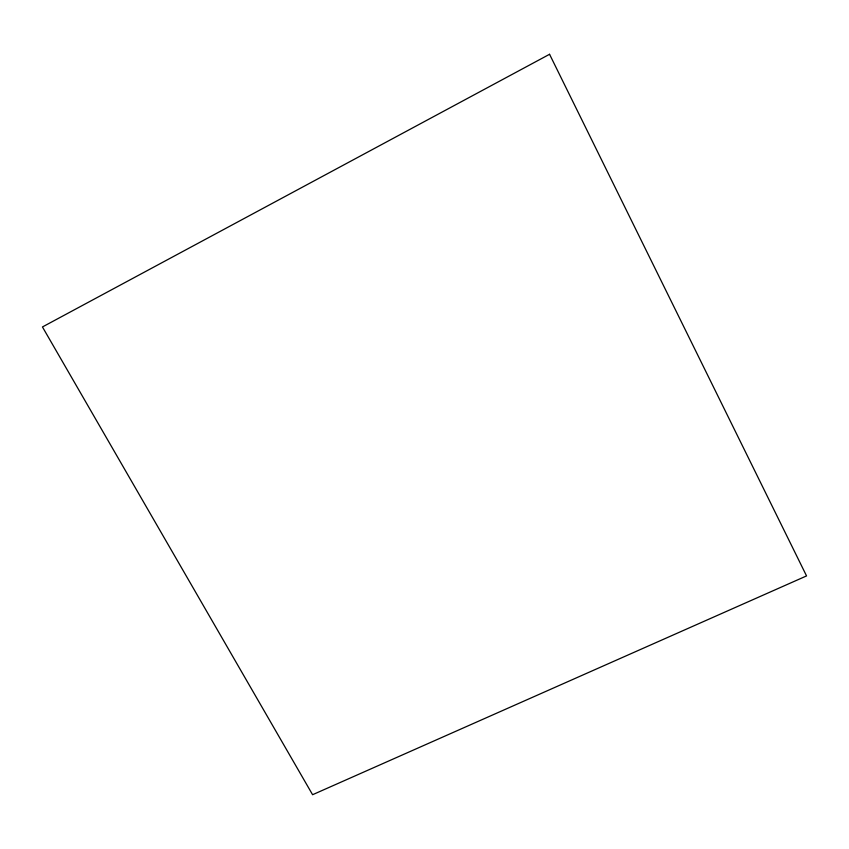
<?xml version="1.0" encoding="UTF-8"?>
<svg xmlns="http://www.w3.org/2000/svg" width="849" height="849" viewBox="0 0 849 849"><rect width="100%" height="100%" fill="white"/><g stroke="black" fill="none" stroke-linecap="round" stroke-linejoin="round"><path stroke-width="1.27" d="M549.558 54.283L42.45 326.95L312.591 794.717L806.55 575.919L549.558 54.283"/></g></svg>
